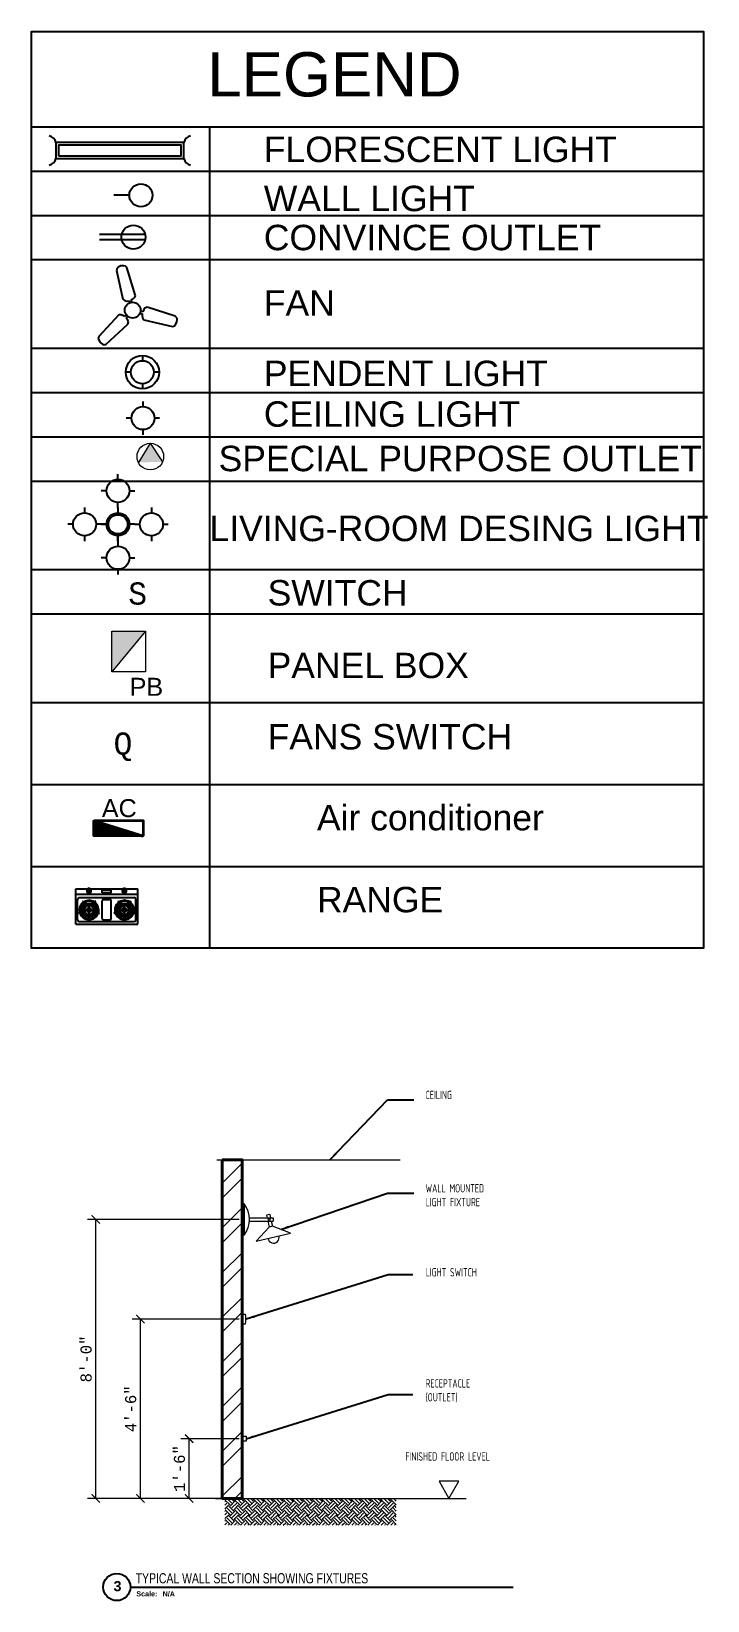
# Model space of a CAD drawing. Header units: inches. Extents: x 8351 to 42256, y 21052 to 33437.
# Drawn here: x 14581 to 14948, y 23791 to 24642 of the extents above; entities that cross this region are included whole.
import ezdxf
from ezdxf.enums import TextEntityAlignment as Align

# ---------------------------------------------------------------- set-up
doc = ezdxf.new("R2010")
doc.units = ezdxf.units.IN
doc.header["$MEASUREMENT"] = 0
for name, color, linetype in [('A-ELECTRICAL JUCT', 7, 'Continuous'), ('A-FUNTURE', 241, 'Continuous'), ('DIMS', 31, 'Continuous'), ('Electrical sign and symbols', 4, 'Continuous'), ('fixtures', 7, 'Continuous'), ('GROUND', 10, 'Continuous'), ('hatch', 31, 'Continuous'), ('TEXT3', 7, 'Continuous'), ('WALL-ELEV', 2, 'Continuous')]:
    doc.layers.add(name, color=color, linetype=linetype)
for name, color, linetype, lineweight in [('A-WALL', 7, 'Continuous', 35), ('G-ANNO-TEXT', 231, 'Continuous', 9), ('roof', 20, 'Continuous', 20)]:
    doc.layers.add(name, color=color, linetype=linetype, lineweight=lineweight)
doc.styles.add('25', font='archstyl.shx', dxfattribs={"width": 0.8, "height": 2.5})
doc.styles.add('25S', font='romans.shx', dxfattribs={"oblique": 15, "height": 2.5})
doc.styles.add('AEP style', font='swisscl.ttf')
doc.styles.add('Arial_2', font='arial.ttf', dxfattribs={"height": 31.496063})
doc.styles.add('SANSSERIFBOLD', font='sanssb__.ttf')
doc.styles.get("Standard").update_dxf_attribs({"font": 'consolab.ttf', "height": 11})
doc.dimstyles.new('ABAARR', dxfattribs={"dimtxt": 2.5, "dimasz": 2, "dimexe": 1, "dimexo": 1, "dimgap": 1.25, "dimtad": 1, "dimdec": 0, "dimzin": 0, "dimdsep": 46, "dimtxsty": '25S', "dimblk": 'DIMARROW', "dimblk1": 'DIMARROW', "dimblk2": 'DIMARROW', "dimsah": 1, "dimcen": -3, "dimdle": 1, "dimclrd": 31, "dimclre": 31, "dimclrt": 2, "dimadec": 0, "dimazin": 0, "dimtfac": 0.75, "dimtdec": 0, "dimtmove": 0, "dimatfit": 0, "dimldrblk": 'DIMARROW', "dimfxl": 1, "dimtolj": 1, "dimtzin": 0, "dimarcsym": 0})

# ---------------------------------------------------------------- blocks, each defined once
blk = doc.blocks.new('_ArchTick')
at = {"color": 0, "linetype": 'ByBlock', "const_width": 0.15}
blk.add_lwpolyline([(-0.5, -0.5), (0.5, 0.5)], dxfattribs=at)
blk = doc.blocks.new('DIMARROW')
at = {"color": 4}
blk.add_line((-2, 0), (-2.31, 0), dxfattribs=at)
blk.add_solid([(-2, 0.3), (0, 0), (-2, -0.3)])
blk = doc.blocks.new('*U416')
blk.add_line((0.842, -0.513), (7.878, -0.513))
at = {"lineweight": 25}
blk.add_circle((0.592, -0.513), 0.25, dxfattribs=at)
at = {"insert": (0.952, -0.591), "char_height": 0.0938, "width": 0.39163, "attachment_point": 1, "style": 'SANSSERIFBOLD'}
blk.add_mtext('Scale: ', dxfattribs=at)
at = {"ltscale": 15, "style": 'SANSSERIFBOLD', "flags": 8}
blk.add_attdef('VIEWNAME', text='', height=0.188, dxfattribs=at).set_placement((0.942, -0.511), align=Align.BOTTOM_LEFT)
blk.add_attdef('#', text='', height=0.188, dxfattribs=at).set_placement((0.592, -0.511), align=Align.MIDDLE_CENTER)
blk.add_attdef('VPSCALE', text='', height=0.0938, dxfattribs=at).set_placement((1.362, -0.589), align=Align.TOP_LEFT)

msp = doc.modelspace()

# ---------------------------------------------------------------- hatches: boundary and pattern name
at = {"lineweight": 0}
for points in [[(14645.67, 24418.72), (14639.18, 24408.38), (14652.28, 24408.64)], [(14643.08, 24316.94), (14624.77, 24316.94), (14624.77, 24294.83)]]:
    msp.add_hatch(color=7, dxfattribs=at).paths.add_polyline_path(points)
at = {"lineweight": 0, "true_color": 0x603913}
h = msp.add_hatch(dxfattribs=at)
h.set_pattern_fill('EARTH', color=39, scale=15, angle=45)
h.set_pattern_definition([(45, (130652.868, 178352.333), (4e-16, 5.30330086), [3.75, -3.75]), (45, (130651.8736, 178353.3272), (4e-16, 5.30330086), [3.75, -3.75]), (45, (130650.8792, 178354.3216), (4e-16, 5.30330086), [3.75, -3.75]), (135, (130650.8792, 178354.9845), (-5.30330086, 4e-16), [3.75, -3.75]), (135, (130651.8736, 178355.979), (-5.30330086, 4e-16), [3.75, -3.75]), (135, (130652.868, 178356.9732), (-5.30330086, 4e-16), [3.75, -3.75])])
h.paths.add_polyline_path([(14779.04, 23846.83), (14686.13, 23846.83), (14686.13, 23832.43), (14779.04, 23832.43)])
at = {"layer": 'A-WALL', "transparency": 33554687}
h = msp.add_hatch(dxfattribs=at)
h.set_pattern_fill('ANSI31', color=1)
h.set_pattern_definition([(45, (-5856.53408, 21014.37671), (-0.08838834765, 0.08838834765), [])])
h.paths.add_polyline_path([(14641.79, 24205.94), (14615.02, 24214.19), (14615.02, 24205.94)])
at = {"layer": 'hatch', "lineweight": 0}
h = msp.add_hatch(dxfattribs=at)
h.set_pattern_fill('ANSI32', color=0, scale=1.8, style=0)
h.set_pattern_definition([(45, (14585.71, 23749.053), (-12.1233, 12.1233), []), (45, (14593.792, 23749.053), (-12.1233, 12.1233), [])])
h.paths.add_polyline_path([(14684.67, 23998.03), (14695.47, 23998.03), (14695.47, 24030.43), (14684.67, 24030.43)])
h.paths.add_polyline_path([(14684.67, 23944.03), (14695.47, 23944.03), (14695.47, 23998.03), (14684.67, 23998.03)])
h.paths.add_polyline_path([(14684.67, 23846.83), (14695.47, 23846.83), (14695.47, 23944.03), (14684.67, 23944.03)])

# ---------------------------------------------------------------- linework, layer by layer
for p, q in [((14945.6, 24590.09), (14581.16, 24590.09)), ((14677.77, 24590.09), (14677.77, 24145.1)), ((14945.6, 24566.09), (14581.16, 24566.09)), ((14945.6, 24542.09), (14581.16, 24542.09)), ((14945.6, 24518.09), (14581.16, 24518.09)), ((14945.6, 24470.09), (14581.16, 24470.09)), ((14945.6, 24470.09), (14581.16, 24470.09)), ((14945.6, 24446.09), (14581.16, 24446.09)), ((14945.6, 24422.09), (14581.16, 24422.09)), ((14945.6, 24398.09), (14581.16, 24398.09)), ((14945.6, 24350.09), (14581.16, 24350.09)), ((14945.6, 24326.09), (14581.16, 24326.09)), ((14945.6, 24278.09), (14581.16, 24278.09))]:
    msp.add_line(p, q)
at = {"color": 7, "lineweight": 0}
for p, q in [((14645.67, 24418.72), (14639.18, 24408.38)), ((14645.67, 24418.72), (14652.28, 24408.64)), ((14643.08, 24316.94), (14624.77, 24294.83))]:
    msp.add_line(p, q, dxfattribs=at)
msp.add_lwpolyline([(14581.16, 24278.09), (14581.16, 24641.98), (14945.6, 24641.98), (14945.6, 24145.1), (14581.16, 24145.1), (14581.16, 24278.09)])
msp.add_lwpolyline([(14624.77, 24316.94), (14643.08, 24316.94), (14643.08, 24294.83), (14624.77, 24294.83)], close=True, dxfattribs=at)
at = {"color": 0, "lineweight": 40}
msp.add_lwpolyline([(14684.67, 24030.43), (14695.47, 24030.43), (14695.47, 23846.83), (14684.67, 23846.83)], close=True, dxfattribs=at)
at = {"color": 7, "lineweight": 0}
msp.add_circle((14645.67, 24411.51), 7.21, dxfattribs=at)
at = {"layer": 'A-ELECTRICAL JUCT'}
for p, q in [((14581.16, 24233.76), (14945.6, 24233.76)), ((14581.16, 24189.43), (14945.6, 24189.43))]:
    msp.add_line(p, q, dxfattribs=at)
at = {"layer": 'A-FUNTURE'}
for p, q in [((14605.23, 24177.27), (14611.67, 24177.27)), ((14605.23, 24158.07), (14605.23, 24177.27)), ((14605.23, 24174.39), (14638.83, 24174.39)), ((14607.15, 24172.47), (14636.91, 24172.47)), ((14612.14, 24175.46), (14612.14, 24177.5)), ((14612.14, 24175.46), (14612.72, 24175.46)), ((14612.72, 24175.46), (14612.72, 24177.49)), ((14613.17, 24177.27), (14630.8, 24177.27)), ((14619.63, 24175.09), (14619.63, 24176.53)), ((14619.63, 24176.53), (14624.43, 24176.53)), ((14619.63, 24175.09), (14624.43, 24175.09)), ((14624.43, 24175.09), (14624.43, 24176.53)), ((14631.27, 24175.46), (14631.27, 24177.5)), ((14631.27, 24175.46), (14631.85, 24175.46)), ((14631.85, 24175.46), (14631.85, 24177.49)), ((14632.3, 24177.27), (14638.83, 24177.27)), ((14638.83, 24158.07), (14638.83, 24177.27)), ((14606.19, 24160.47), (14606.19, 24171.51)), ((14606.87, 24164.25), (14608.93, 24164.9)), ((14607.01, 24163.79), (14609.08, 24164.44)), ((14608.84, 24165.56), (14609.55, 24165.6)), ((14608.89, 24170.3), (14610.15, 24168.54)), ((14609.07, 24167.04), (14609.74, 24166.78)), ((14609.22, 24164.12), (14609.86, 24164.45)), ((14609.28, 24170.58), (14610.54, 24168.82)), ((14609.89, 24168.3), (14610.39, 24167.79)), ((14610.17, 24162.96), (14610.62, 24163.51)), ((14610.53, 24165.75), (14614.25, 24165.75)), ((14611.14, 24169.11), (14611.4, 24168.44)), ((14612.43, 24163.85), (14612.43, 24167.65)), ((14612.62, 24169.35), (14612.58, 24168.63)), ((14614.07, 24168.96), (14613.74, 24168.32)), ((14614.39, 24162.73), (14614, 24163.34)), ((14615.66, 24170.53), (14614.37, 24168.78)), ((14615.23, 24168.02), (14614.67, 24167.57)), ((14616.05, 24170.24), (14614.76, 24168.5)), ((14615.45, 24163.79), (14614.85, 24164.18)), ((14615.91, 24166.68), (14615.21, 24166.5)), ((14615.99, 24165.19), (14615.28, 24165.3)), ((14617.82, 24163.7), (14615.76, 24164.39)), ((14617.97, 24164.16), (14615.91, 24164.84)), ((14619.63, 24161.19), (14619.63, 24170.79)), ((14620.35, 24171.51), (14623.71, 24171.51)), ((14624.43, 24161.19), (14624.43, 24170.79)), ((14626.07, 24164.25), (14628.13, 24164.9)), ((14626.21, 24163.79), (14628.28, 24164.44)), ((14628.04, 24165.56), (14628.75, 24165.6)), ((14628.09, 24170.3), (14629.35, 24168.54)), ((14628.27, 24167.04), (14628.94, 24166.78)), ((14628.42, 24164.12), (14629.06, 24164.45)), ((14628.48, 24170.58), (14629.74, 24168.82)), ((14629.09, 24168.3), (14629.59, 24167.79)), ((14629.37, 24162.96), (14629.82, 24163.51)), ((14629.77, 24165.75), (14633.49, 24165.75)), ((14630.34, 24169.11), (14630.6, 24168.44)), ((14631.63, 24163.85), (14631.63, 24167.65)), ((14631.82, 24169.35), (14631.78, 24168.63)), ((14633.27, 24168.96), (14632.94, 24168.32)), ((14633.59, 24162.73), (14633.2, 24163.34)), ((14634.86, 24170.53), (14633.57, 24168.78)), ((14634.43, 24168.02), (14633.87, 24167.57)), ((14635.25, 24170.24), (14633.96, 24168.5)), ((14634.65, 24163.79), (14634.05, 24164.18)), ((14635.11, 24166.68), (14634.41, 24166.5)), ((14635.19, 24165.19), (14634.48, 24165.3)), ((14637.02, 24163.7), (14634.96, 24164.39)), ((14637.17, 24164.16), (14635.11, 24164.84)), ((14637.87, 24160.47), (14637.87, 24171.51)), ((14605.23, 24158.07), (14638.83, 24158.07)), ((14607.15, 24159.51), (14636.91, 24159.51)), ((14611.5, 24162.28), (14611.69, 24162.97)), ((14612.19, 24162.16), (14612.19, 24160)), ((14612.67, 24162.16), (14612.67, 24160)), ((14612.99, 24162.2), (14612.88, 24162.91)), ((14620.35, 24160.47), (14623.71, 24160.47)), ((14630.7, 24162.28), (14630.89, 24162.97)), ((14631.39, 24162.16), (14631.39, 24160)), ((14631.87, 24162.16), (14631.87, 24160)), ((14632.19, 24162.2), (14632.08, 24162.91))]:
    msp.add_line(p, q, dxfattribs=at)
for centre, radius in [((14612.43, 24165.75), 3.6), ((14612.43, 24165.75), 2.88), ((14612.43, 24165.75), 2.4), ((14612.43, 24165.75), 1.2), ((14612.43, 24165.75), 0.96), ((14631.63, 24165.75), 3.6), ((14631.63, 24165.75), 2.88), ((14631.63, 24165.75), 2.4), ((14631.63, 24165.75), 1.2), ((14631.63, 24165.75), 0.96)]:
    msp.add_circle(centre, radius, dxfattribs=at)
for centre, radius, start, end in [((14607.15, 24171.51), 0.96, 90, 180), ((14612.42, 24176.3), 1.23, 157.5, 180), ((14612.42, 24176.3), 1.23, 180, 202.5), ((14612.42, 24175.99), 1.23, 172.95768, 180), ((14612.42, 24175.99), 1.23, 180, 202.5), ((14612.42, 24176.3), 1.23, 135, 157.5), ((14612.42, 24176.3), 1.23, 202.5, 225), ((14612.42, 24175.99), 1.23, 202.5, 225), ((14612.42, 24176.3), 1.23, 112.5, 135), ((14612.42, 24176.3), 1.23, 225, 247.5), ((14612.42, 24175.99), 1.23, 225, 247.5), ((14612.41, 24176.21), 0.468, 124.91481, 235.08519), ((14612.42, 24176.3), 1.23, 90, 112.5), ((14612.42, 24176.3), 1.23, 247.5, 270), ((14612.42, 24175.99), 1.23, 247.5, 270), ((14612.42, 24176.3), 1.23, 67.5, 90), ((14612.42, 24176.3), 1.23, 270, 292.5), ((14612.42, 24175.99), 1.23, 270, 292.5), ((14612.41, 24176.21), 0.468, 311.22295, 48.77705), ((14612.42, 24176.3), 1.23, 45, 67.5), ((14612.42, 24176.3), 1.23, 292.5, 315), ((14612.42, 24175.99), 1.23, 292.5, 315), ((14612.42, 24176.3), 1.23, 22.5, 45), ((14612.42, 24176.3), 1.23, 315, 337.5), ((14612.42, 24175.99), 1.23, 315, 337.5), ((14612.42, 24176.3), 1.23, 0, 22.5), ((14612.42, 24176.3), 1.23, 337.5, 360), ((14612.42, 24175.99), 1.23, 337.5, 360), ((14612.42, 24175.99), 1.23, 0, 7.04232), ((14631.55, 24176.3), 1.23, 157.5, 180), ((14631.55, 24176.3), 1.23, 180, 202.5), ((14631.55, 24175.99), 1.23, 172.95768, 180), ((14631.55, 24175.99), 1.23, 180, 202.5), ((14631.55, 24176.3), 1.23, 135, 157.5), ((14631.55, 24176.3), 1.23, 202.5, 225), ((14631.55, 24175.99), 1.23, 202.5, 225), ((14631.55, 24176.3), 1.23, 112.5, 135), ((14631.55, 24176.3), 1.23, 225, 247.5), ((14631.55, 24175.99), 1.23, 225, 247.5), ((14631.54, 24176.21), 0.468, 124.91481, 235.08519), ((14631.55, 24176.3), 1.23, 90, 112.5), ((14631.55, 24176.3), 1.23, 247.5, 270), ((14631.55, 24175.99), 1.23, 247.5, 270), ((14631.55, 24176.3), 1.23, 67.5, 90), ((14631.55, 24176.3), 1.23, 270, 292.5), ((14631.55, 24175.99), 1.23, 270, 292.5), ((14631.54, 24176.21), 0.468, 311.22295, 48.77705), ((14631.55, 24176.3), 1.23, 45, 67.5), ((14631.55, 24176.3), 1.23, 292.5, 315), ((14631.55, 24175.99), 1.23, 292.5, 315), ((14631.55, 24176.3), 1.23, 22.5, 45), ((14631.55, 24176.3), 1.23, 315, 337.5), ((14631.55, 24175.99), 1.23, 315, 337.5), ((14631.55, 24176.3), 1.23, 360, 22.5), ((14631.55, 24176.3), 1.23, 337.5, 0), ((14631.55, 24175.99), 1.23, 337.5, 0), ((14631.55, 24175.99), 1.23, 360, 7.04232), ((14636.91, 24171.51), 0.96, 0, 90), ((14612.43, 24165.75), 5.76, 195.15476, 199.93079), ((14612.43, 24165.75), 5.28, 128.14802, 194.93752), ((14612.43, 24165.75), 5.28, 200.14802, 267.39475), ((14612.43, 24165.75), 4.56, 128.55973, 194.52581), ((14612.43, 24165.75), 4.56, 200.55973, 266.98304), ((14612.43, 24165.75), 5.76, 123.15476, 127.93079), ((14612.43, 24165.75), 5.28, 56.14802, 122.93752), ((14612.43, 24165.75), 4.56, 56.55973, 122.52581), ((14612.43, 24165.75), 4.56, 273.01696, 338.52581), ((14612.43, 24165.75), 5.28, 272.60525, 338.93752), ((14612.43, 24165.75), 4.56, 344.55973, 50.52581), ((14612.43, 24165.75), 5.76, 51.15476, 55.93079), ((14612.43, 24165.75), 5.28, 344.14802, 50.93752), ((14612.43, 24165.75), 5.76, 339.15476, 343.93079), ((14620.35, 24170.79), 0.72, 90, 180), ((14623.71, 24170.79), 0.72, 0, 90), ((14631.63, 24165.75), 5.76, 195.15476, 199.93079), ((14631.63, 24165.75), 5.28, 128.14802, 194.93752), ((14631.63, 24165.75), 5.28, 200.14802, 267.39475), ((14631.63, 24165.75), 4.56, 128.55973, 194.52581), ((14631.63, 24165.75), 4.56, 200.55973, 266.98304), ((14631.63, 24165.75), 5.76, 123.15476, 127.93079), ((14631.63, 24165.75), 5.28, 56.14802, 122.93752), ((14631.63, 24165.75), 4.56, 56.55973, 122.52581), ((14631.63, 24165.75), 4.56, 273.01696, 338.52581), ((14631.63, 24165.75), 5.28, 272.60525, 338.93752), ((14631.63, 24165.75), 4.56, 344.55973, 50.52581), ((14631.63, 24165.75), 5.76, 51.15476, 55.93079), ((14631.63, 24165.75), 5.28, 344.14802, 50.93752), ((14631.63, 24165.75), 5.76, 339.15476, 343.93079), ((14607.15, 24160.47), 0.96, 180, 270), ((14612.43, 24165.75), 5.76, 267.61198, 272.38802), ((14620.35, 24161.19), 0.72, 180, 270), ((14623.71, 24161.19), 0.72, 270, 0), ((14631.63, 24165.75), 5.76, 267.61198, 272.38802), ((14636.91, 24160.47), 0.96, 270, 0)]:
    msp.add_arc(centre, radius, start, end, dxfattribs=at)
at = {"layer": 'A-WALL'}
msp.add_line((14615.02, 24214.19), (14641.79, 24205.94), dxfattribs=at)
msp.add_lwpolyline([(14615.02, 24214.19), (14641.79, 24214.19), (14641.79, 24205.94), (14615.02, 24205.94)], close=True, dxfattribs=at)
at = {"layer": 'DIMS', "color": 0, "lineweight": 0}
msp.add_line((14781.21, 23846.83), (14816.9, 23846.83), dxfattribs=at)
at = {"layer": 'Electrical sign and symbols'}
for p, q in [((14634.32, 24553.15), (14625.82, 24553.15)), ((14642.85, 24531.88), (14618.07, 24531.88)), ((14642.85, 24529.05), (14618.07, 24529.05)), ((14627.67, 24513.66), (14627.37, 24512.45)), ((14627.37, 24512.45), (14630.82, 24496.88)), ((14628.31, 24514.24), (14627.67, 24513.66)), ((14629.71, 24514.86), (14628.31, 24514.24)), ((14631.1, 24514.88), (14629.71, 24514.86)), ((14632.18, 24514.73), (14631.1, 24514.88)), ((14632.94, 24513.95), (14632.18, 24514.73)), ((14637.68, 24498.72), (14632.94, 24513.95)), ((14630.82, 24496.88), (14631.85, 24496.03)), ((14631.85, 24496.03), (14632.77, 24495.84)), ((14632.77, 24495.84), (14634.18, 24496.02)), ((14634.18, 24496.02), (14634.54, 24494.78)), ((14635.22, 24496.33), (14636.03, 24496.77)), ((14635.56, 24495.05), (14635.22, 24496.33)), ((14636.03, 24496.77), (14637.14, 24497.56)), ((14637.14, 24497.56), (14637.68, 24498.72)), ((14628.53, 24488.31), (14617.71, 24476.59)), ((14629.81, 24488.42), (14628.53, 24488.31)), ((14631.04, 24487.86), (14629.81, 24488.42)), ((14631.83, 24487.37), (14631.04, 24487.86)), ((14632.76, 24488.31), (14631.83, 24487.37)), ((14632.61, 24486.62), (14633.51, 24487.56)), ((14633.48, 24485.5), (14632.61, 24486.62)), ((14640, 24489.26), (14641.28, 24488.91)), ((14641.54, 24489.97), (14640.28, 24490.28)), ((14641.28, 24488.91), (14641.25, 24487.99)), ((14641.25, 24487.99), (14641.38, 24486.64)), ((14641.38, 24486.64), (14642.12, 24485.59)), ((14642.08, 24491.28), (14641.54, 24489.97)), ((14642.71, 24491.99), (14642.08, 24491.28)), ((14643.95, 24492.45), (14642.71, 24491.99)), ((14659.17, 24487.65), (14643.95, 24492.45)), ((14660.06, 24486.78), (14659.17, 24487.65)), ((14660.25, 24485.94), (14660.06, 24486.78)), ((14621.79, 24472.51), (14633.55, 24483.29)), ((14633.78, 24484.6), (14633.48, 24485.5)), ((14633.55, 24483.29), (14633.78, 24484.6)), ((14642.12, 24485.59), (14657.68, 24482.08)), ((14657.68, 24482.08), (14658.74, 24482.34)), ((14658.74, 24482.34), (14659.41, 24483.2)), ((14659.41, 24483.2), (14660.09, 24484.42)), ((14660.09, 24484.42), (14660.25, 24485.94)), ((14617.71, 24476.59), (14617.41, 24475.54)), ((14617.41, 24475.54), (14617.82, 24474.53)), ((14617.82, 24474.53), (14618.53, 24473.33)), ((14618.53, 24473.33), (14619.77, 24472.44)), ((14619.77, 24472.44), (14620.59, 24472.17)), ((14620.59, 24472.17), (14621.79, 24472.51)), ((14641.38, 24466.33), (14641.38, 24463.5)), ((14635.15, 24457.27), (14632.32, 24457.27)), ((14650.45, 24457.27), (14647.61, 24457.27)), ((14641.38, 24451.04), (14641.38, 24448.21)), ((14641.66, 24441.43), (14641.66, 24438.6)), ((14635.43, 24432.36), (14632.6, 24432.36)), ((14650.73, 24432.36), (14647.89, 24432.36)), ((14641.66, 24426.13), (14641.66, 24423.3)), ((14628.14, 24399.17), (14628.14, 24402)), ((14621.91, 24392.94), (14619.08, 24392.94)), ((14634.37, 24392.94), (14637.21, 24392.94)), ((14628.14, 24383.87), (14628.14, 24386.7)), ((14610.01, 24383.87), (14610.01, 24381.04)), ((14628.14, 24383.87), (14628.14, 24381.04)), ((14646.27, 24383.87), (14646.27, 24381.04)), ((14603.78, 24374.81), (14600.95, 24374.81)), ((14610.01, 24368.57), (14610.01, 24365.74)), ((14619.08, 24374.81), (14616.25, 24374.81)), ((14621.91, 24374.81), (14619.08, 24374.81)), ((14619.08, 24374.81), (14621.91, 24374.81)), ((14628.14, 24368.57), (14628.14, 24365.74)), ((14628.14, 24365.74), (14628.14, 24368.57)), ((14637.21, 24374.81), (14634.37, 24374.81)), ((14637.21, 24374.81), (14640.04, 24374.81)), ((14646.27, 24368.57), (14646.27, 24365.74)), ((14652.5, 24374.81), (14655.33, 24374.81)), ((14628.14, 24365.74), (14628.14, 24362.91)), ((14621.91, 24356.68), (14619.08, 24356.68)), ((14628.14, 24350.45), (14628.14, 24347.62)), ((14634.37, 24356.68), (14637.21, 24356.68))]:
    msp.add_line(p, q, dxfattribs=at)
for points in [[(14594.46, 24573.15), (14663.83, 24573.15), (14663.83, 24581.7), (14594.46, 24581.7)], [(14595.92, 24574.61), (14662.37, 24574.61), (14662.37, 24580.24), (14595.92, 24580.24)]]:
    msp.add_lwpolyline(points, close=True, dxfattribs=at)
for centre, radius in [((14640.55, 24553.15), 6.23), ((14636.5, 24530.46), 6.51), ((14636.11, 24490.87), 4.28), ((14641.38, 24457.27), 9.06), ((14641.38, 24457.27), 6.23), ((14641.66, 24432.36), 6.23), ((14628.14, 24392.94), 6.23), ((14610.01, 24374.81), 6.23), ((14628.14, 24374.81), 6.23), ((14628.14, 24374.81), 5.23), ((14646.27, 24374.81), 6.23), ((14628.14, 24356.68), 6.23)]:
    msp.add_circle(centre, radius, dxfattribs=at)
for centre, start, end in [((14589.89, 24580.77), 11.41458, 78.58542), ((14668.4, 24580.77), 101.41458, 168.58542), ((14589.89, 24574.08), 281.41458, 348.58542), ((14668.4, 24574.08), 191.41458, 258.58542)]:
    msp.add_arc(centre, 4.66, start, end, dxfattribs=at)
at = {"layer": 'fixtures', "color": 0, "lineweight": 0}
for p, q in [((14696.57, 24006.5), (14695.47, 24006.5)), ((14696.57, 24006.5), (14696.57, 23989.56)), ((14699.49, 23998.93), (14712.32, 23998.93)), ((14699.49, 23997.13), (14712.32, 23997.13)), ((14703.1, 23986.21), (14710.2, 23993.9)), ((14710.4, 24000.8), (14708.64, 24000.38)), ((14708.64, 24000.38), (14708.99, 23998.93)), ((14709.42, 23997.13), (14710.2, 23993.9)), ((14711.95, 23994.32), (14710.2, 23993.9)), ((14710.4, 24000.8), (14710.84, 23998.93)), ((14711.27, 23997.13), (14711.95, 23994.32)), ((14721.76, 23990.68), (14711.95, 23994.32)), ((14712.32, 23998.93), (14712.32, 23997.13)), ((14696.57, 23989.56), (14695.47, 23989.56)), ((14703.1, 23986.21), (14721.76, 23990.68))]:
    msp.add_line(p, q, dxfattribs=at)
msp.add_lwpolyline([(14695.47, 23946.73), (14697.12, 23946.73, -0.056397), (14697.12, 23941.33), (14695.47, 23941.33)], format="xyb", dxfattribs=at)
msp.add_lwpolyline([(14695.47, 23880.58), (14697.72, 23880.58), (14697.72, 23877.88), (14695.47, 23877.88)], dxfattribs=at)
msp.add_circle((14710.13, 23998.03), 0.577, dxfattribs=at)
for centre, radius, start, end in [((14685.89, 23998.03), 13.63, 321.578, 38.422), ((14712.5, 23988.18), 3, 188.22849, 18.74627)]:
    msp.add_arc(centre, radius, start, end, dxfattribs=at)
at = {"layer": 'GROUND', "color": 0, "lineweight": 0}
for p, q in [((14681.77, 24030.43), (14781.21, 24030.43)), ((14681.04, 23846.83), (14781.21, 23846.83))]:
    msp.add_line(p, q, dxfattribs=at)
msp.add_lwpolyline([(14807.63, 23846.83), (14813.03, 23856.19), (14802.23, 23856.19)], close=True, dxfattribs=at)
at = {"layer": 'roof', "color": 250, "lineweight": 0}
for p, q in [((14693.91, 23998.03), (14611.6, 23998.03)), ((14616.1, 23846.83), (14616.1, 23998.03)), ((14693.91, 23944.03), (14635.82, 23944.03)), ((14640.32, 23846.83), (14640.32, 23944.03)), ((14693.91, 23879.23), (14662.24, 23879.23)), ((14666.74, 23846.83), (14666.74, 23879.23)), ((14693.91, 23846.83), (14611.6, 23846.83)), ((14693.91, 23846.83), (14635.82, 23846.83)), ((14693.91, 23846.83), (14662.24, 23846.83))]:
    msp.add_line(p, q, dxfattribs=at)
at = {"layer": 'WALL-ELEV', "color": 0, "lineweight": 0}
for p, q in [((14684.67, 24030.43), (14684.67, 23846.83)), ((14695.47, 24030.43), (14695.47, 23846.83))]:
    msp.add_line(p, q, dxfattribs=at)

# ---------------------------------------------------------------- block references
at = {"lineweight": 9}
ref = msp.add_blockref('*U416', (14610.03, 23813.95), dxfattribs=dict(at, xscale=29.49132705318594, yscale=29.49132705318594, zscale=29.49132705318594))
ref.add_attrib('#', '3', dxfattribs={"ltscale": 15, "height": 5.53, "style": 'SANSSERIFBOLD'}).set_placement((14627.88, 23799.29), align=Align.MIDDLE_CENTER)
ref.add_attrib('VIEWNAME', 'TYPICAL WALL SECTION SHOWING FIXTURES', dxfattribs={"ltscale": 15, "height": 5.5195, "style": 'AEP style'}).set_placement((14637.75, 23799.16), align=Align.BOTTOM_LEFT)
ref.add_attrib('VPSCALE', 'N/A', dxfattribs={"ltscale": 15, "height": 2.765, "style": 'SANSSERIFBOLD'}).set_placement((14652.36, 23796.46), align=Align.TOP_LEFT)
at = {"layer": 'roof', "color": 250, "lineweight": 0, "xscale": 4.5, "yscale": 4.5, "zscale": 4.5}
for p, rotation in [((14616.1, 23998.03), 90), ((14640.32, 23944.03), 90), ((14666.74, 23879.23), 90), ((14616.1, 23846.83), 270), ((14640.32, 23846.83), 270), ((14666.74, 23846.83), 270)]:
    msp.add_blockref('_ArchTick', p, dxfattribs=dict(at, rotation=rotation))

# ---------------------------------------------------------------- texts
at = {"color": 7, "lineweight": 0, "char_height": 9.753, "width": 65.6818, "attachment_point": 1, "style": 'Arial_2'}
for s, insert in [('PB', (14634.47, 24291.61)), ('AC', (14619.37, 24225.86))]:
    msp.add_mtext(s, dxfattribs=dict(at, insert=insert))
at = {"layer": 'A-WALL', "char_height": 12.0521}
for s, insert, attachment_point in [('\\A1;{\\C0;\\c16777215;S}', (14633.68, 24343.32), 1), ('\\A1;{\\C0;\\c16777215;Q}', (14625.73, 24246.47), 7)]:
    msp.add_mtext_dynamic_manual_height_columns(s, width=16.8809, gutter_width=20, heights=[0], dxfattribs=dict(at, insert=insert, attachment_point=attachment_point))
at = {"layer": 'G-ANNO-TEXT', "color": 7, "width": 273.3313, "attachment_point": 1, "style": 'Arial_2'}
for s, insert, char_height in [('LEGEND', (14676.59, 24630.7), 24), ('FLORESCENT LIGHT ', (14707.22, 24584.92), 13.7795), ('WALL LIGHT ', (14707.22, 24558.32), 13.7795), ('CONVINCE OUTLET ', (14707.22, 24537.15), 13.7795), ('FAN', (14707.22, 24501.65), 13.78), ('PENDENT LIGHT', (14707.22, 24463.5), 13.7795), ('CEILING LIGHT ', (14707.22, 24441.47), 13.7795), ('SPECIAL PURPOSE OUTLET', (14682.69, 24417.37), 13.7795), ('LIVING-ROOM DESING LIGHT', (14677.77, 24379.46), 13.7795), ('SWITCH', (14709.28, 24344.58), 13.78), ('PANEL BOX', (14709.28, 24305.23), 13.78), ('FANS SWITCH ', (14709.28, 24266.55), 13.7795), ('Air conditioner', (14736.03, 24222.72), 13.7795), ('RANGE', (14736.03, 24178.29), 13.78)]:
    msp.add_mtext(s, dxfattribs=dict(at, insert=insert, char_height=char_height))
at = {"layer": 'roof', "color": 0, "lineweight": 0, "char_height": 6, "attachment_point": 5, "rotation": 90}
for s, insert in [('\\A1;8\'-0"', (14610.85, 23922.43)), ('\\A1;4\'-6"', (14635.07, 23895.43)), ('\\A1;1\'-6"', (14661.49, 23863.03))]:
    msp.add_mtext(s, dxfattribs=dict(at, insert=insert))
at = {"layer": 'TEXT3', "color": 0, "lineweight": 0, "char_height": 4.5, "style": '25'}
for s, insert, width, attachment_point in [('CEILING', (14794.93, 24067.78), 121.8375, 1), ('WALL MOUNTED\\PLIGHT FIXTURE', (14794.93, 24017.18), 121.8375, 1), ('LIGHT SWITCH', (14794.93, 23971.67), 121.8375, 1), ('RECEPTACLE \\P(OUTLET)', (14794.93, 23911.44), 121.8375, 1), ('FINISHED FLOOR LEVEL', (14806.92, 23871.83), 50.625, 2)]:
    msp.add_mtext(s, dxfattribs=dict(at, insert=insert, width=width, attachment_point=attachment_point))

# ---------------------------------------------------------------- leaders
at = {"layer": 'DIMS', "color": 0, "lineweight": 0}
for points in [[(14743.05, 24030.43), (14774.36, 24062.94), (14788.64, 24062.94)], [(14716.42, 23992.66), (14774.36, 24012.34), (14788.64, 24012.34)], [(14697.72, 23944.15), (14774.7, 23968.15), (14787.96, 23968.15)], [(14697.72, 23879.23), (14774.7, 23903.23), (14787.96, 23903.23)]]:
    msp.add_leader(points, dimstyle='ABAARR', dxfattribs=at)

doc.saveas('drawing.dxf')
